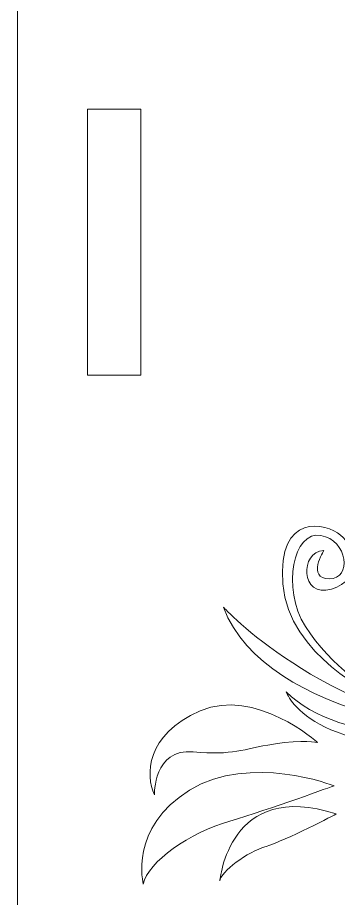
# Model space of a CAD drawing. Header units: millimetres. Extents: x -266 to 258, y -255 to 79.
# Drawn here: x -158.79 to -140.71, y -25.94 to 23.77 of the extents above; entities that cross this region are included whole.
import ezdxf

# ---------------------------------------------------------------- set-up
doc = ezdxf.new("R2010")
doc.units = ezdxf.units.MM
doc.header["$MEASUREMENT"] = 0
doc.layers.add('Layer 1', color=7, linetype='Continuous')

msp = doc.modelspace()

# ---------------------------------------------------------------- linework, layer by layer
at = {"layer": 'Layer 1', "lineweight": 9}
for points, knots in [([(-156.7941, 73.4661), (-156.7941, 73.4661), (-56.7942, 73.4661), (-56.7942, 73.4661), (-56.7942, 73.4661), (-55.6942, 73.4661), (-54.7942, 72.5662), (-54.7942, 71.4661), (-54.7942, 71.4661), (-54.7942, 71.4661), (-54.7942, -204.5336), (-54.7942, -204.5336), (-54.7942, -204.5336), (-54.7942, -205.6337), (-55.6942, -206.5336), (-56.7942, -206.5336), (-56.7942, -206.5336), (-56.7942, -206.5336), (-156.7941, -206.5336), (-156.7941, -206.5336), (-156.7941, -206.5336), (-157.8941, -206.5336), (-158.7941, -205.6337), (-158.7941, -204.5336), (-158.7941, -204.5336), (-158.7941, -204.5336), (-158.7941, 71.4661), (-158.7941, 71.4661), (-158.7941, 71.4661), (-158.7941, 72.5662), (-157.8941, 73.4661), (-156.7941, 73.4661)], [0, 0, 0, 0, 0.1111111, 0.1111111, 0.1111111, 0.1111111, 0.2222222, 0.2222222, 0.2222222, 0.2222222, 0.3333333, 0.3333333, 0.3333333, 0.3333333, 0.4444444, 0.4444444, 0.4444444, 0.4444444, 0.5555556, 0.5555556, 0.5555556, 0.5555556, 0.6666667, 0.6666667, 0.6666667, 0.6666667, 0.7777778, 0.7777778, 0.7777778, 0.7777778, 1, 1, 1, 1]), ([(-154.8523, 18.5924), (-154.8523, 18.5924), (-151.8523, 18.5924), (-151.8523, 18.5924), (-151.8523, 18.5924), (-151.8523, 18.5924), (-151.8523, 3.5924), (-151.8523, 3.5924), (-151.8523, 3.5924), (-151.8523, 3.5924), (-154.8523, 3.5924), (-154.8523, 3.5924), (-154.8523, 3.5924), (-154.8523, 3.5924), (-154.8523, 18.5924), (-154.8523, 18.5924)], [0, 0, 0, 0, 0.2, 0.2, 0.2, 0.2, 0.4, 0.4, 0.4, 0.4, 0.6, 0.6, 0.6, 0.6, 1, 1, 1, 1]), ([(-106.7943, -24.3294), (-106.7943, -24.3294), (-106.7941, -24.3294), (-106.7941, -24.3294), (-106.7941, -24.3294), (-85.1203, -24.3294), (-67.3873, -42.0623), (-67.3873, -63.7361), (-67.3873, -63.7361), (-67.3873, -63.7361), (-67.3873, -181.6711), (-67.3873, -181.6711), (-67.3873, -181.6711), (-67.3873, -181.6711), (-146.201, -181.6711), (-146.201, -181.6711), (-146.201, -181.6711), (-146.201, -181.6711), (-146.201, -63.7361), (-146.201, -63.7361), (-146.201, -63.7361), (-146.201, -42.0623), (-128.468, -24.3294), (-106.7943, -24.3294)], [0, 0, 0, 0, 0.1428571, 0.1428571, 0.1428571, 0.1428571, 0.2857143, 0.2857143, 0.2857143, 0.2857143, 0.4285714, 0.4285714, 0.4285714, 0.4285714, 0.5714286, 0.5714286, 0.5714286, 0.5714286, 0.7142857, 0.7142857, 0.7142857, 0.7142857, 1, 1, 1, 1])]:
    msp.add_open_spline(points, degree=3, knots=knots, dxfattribs=at)
at = {"layer": 'Layer 1', "color": 250, "lineweight": 9}
for points, knots in [([(-138.5985, -14.4743), (-138.5985, -14.4743), (-143.5139, -12.2829), (-143.833, -8.1892), (-143.833, -8.1892), (-144.1515, -4.0955), (-141.3751, -4.7736), (-140.5902, -5.4308), (-140.5902, -5.4308), (-139.805, -6.0878), (-139.328, -7.9619), (-141.0981, -8.4828), (-141.0981, -8.4828), (-142.8689, -9.0027), (-142.8917, -6.3401), (-141.5279, -6.3017), (-141.5279, -6.3017), (-141.5279, -6.3017), (-142.5199, -7.8844), (-141.2206, -7.9), (-141.2206, -7.9), (-139.9216, -7.916), (-140.1827, -5.7245), (-141.7014, -5.4528), (-141.7014, -5.4528), (-143.2207, -5.1811), (-143.9551, -8.383), (-142.5618, -10.602), (-142.5618, -10.602), (-141.1689, -12.8213), (-138.5985, -14.4743), (-138.5985, -14.4743)], [0, 0, 0, 0, 0.1111111, 0.1111111, 0.1111111, 0.1111111, 0.2222222, 0.2222222, 0.2222222, 0.2222222, 0.3333333, 0.3333333, 0.3333333, 0.3333333, 0.4444444, 0.4444444, 0.4444444, 0.4444444, 0.5555556, 0.5555556, 0.5555556, 0.5555556, 0.6666667, 0.6666667, 0.6666667, 0.6666667, 0.7777778, 0.7777778, 0.7777778, 0.7777778, 1, 1, 1, 1]), ([(-132.2374, -16.8231), (-132.2374, -16.8231), (-144.8099, -15.948), (-147.1857, -9.5083), (-147.1857, -9.5083), (-147.1857, -9.5083), (-141.7664, -15.4446), (-132.2374, -16.8231)], [0, 0, 0, 0, 0.3333333, 0.3333333, 0.3333333, 0.3333333, 1, 1, 1, 1]), ([(-151.0839, -20.0865), (-151.0839, -20.0865), (-151.1442, -17.4603), (-148.8915, -17.6672), (-148.8915, -17.6672), (-146.6393, -17.8738), (-146.1007, -17.5086), (-144.3755, -17.228), (-144.3755, -17.228), (-142.6497, -16.9478), (-141.8817, -17.1385), (-141.8817, -17.1385), (-141.8817, -17.1385), (-141.8817, -17.1385), (-145.3847, -14.0004), (-148.4951, -15.3536), (-148.4951, -15.3536), (-151.6065, -16.7066), (-151.5755, -18.9976), (-151.0839, -20.0865)], [0, 0, 0, 0, 0.1666667, 0.1666667, 0.1666667, 0.1666667, 0.3333333, 0.3333333, 0.3333333, 0.3333333, 0.5, 0.5, 0.5, 0.5, 0.6666667, 0.6666667, 0.6666667, 0.6666667, 1, 1, 1, 1]), ([(-132.6407, -17.1109), (-132.6407, -17.1109), (-140.6993, -17.3133), (-143.6492, -14.2773), (-143.6492, -14.2773), (-143.6492, -14.2773), (-142.2949, -18.2176), (-132.6407, -17.1109)], [0, 0, 0, 0, 0.3333333, 0.3333333, 0.3333333, 0.3333333, 1, 1, 1, 1]), ([(-140.9549, -19.581), (-140.9549, -19.581), (-144.586, -20.9184), (-146.8291, -21.572), (-146.8291, -21.572), (-149.0718, -22.2259), (-151.462, -23.8664), (-151.7083, -25.1368), (-151.7083, -25.1368), (-151.7083, -25.1368), (-152.5287, -21.9231), (-149.0938, -19.8285), (-149.0938, -19.8285), (-145.6599, -17.7339), (-140.9549, -19.581), (-140.9549, -19.581)], [0, 0, 0, 0, 0.2, 0.2, 0.2, 0.2, 0.4, 0.4, 0.4, 0.4, 0.6, 0.6, 0.6, 0.6, 1, 1, 1, 1]), ([(-140.827, -21.1688), (-140.827, -21.1688), (-143.7206, -22.6912), (-144.7849, -22.9988), (-144.7849, -22.9988), (-145.849, -23.3071), (-147.3467, -24.4326), (-147.3938, -24.9502), (-147.3938, -24.9502), (-147.3938, -24.9502), (-146.8795, -19.1779), (-140.827, -21.1688)], [0, 0, 0, 0, 0.25, 0.25, 0.25, 0.25, 0.5, 0.5, 0.5, 0.5, 1, 1, 1, 1])]:
    msp.add_open_spline(points, degree=3, knots=knots, dxfattribs=at)

doc.saveas('drawing.dxf')
